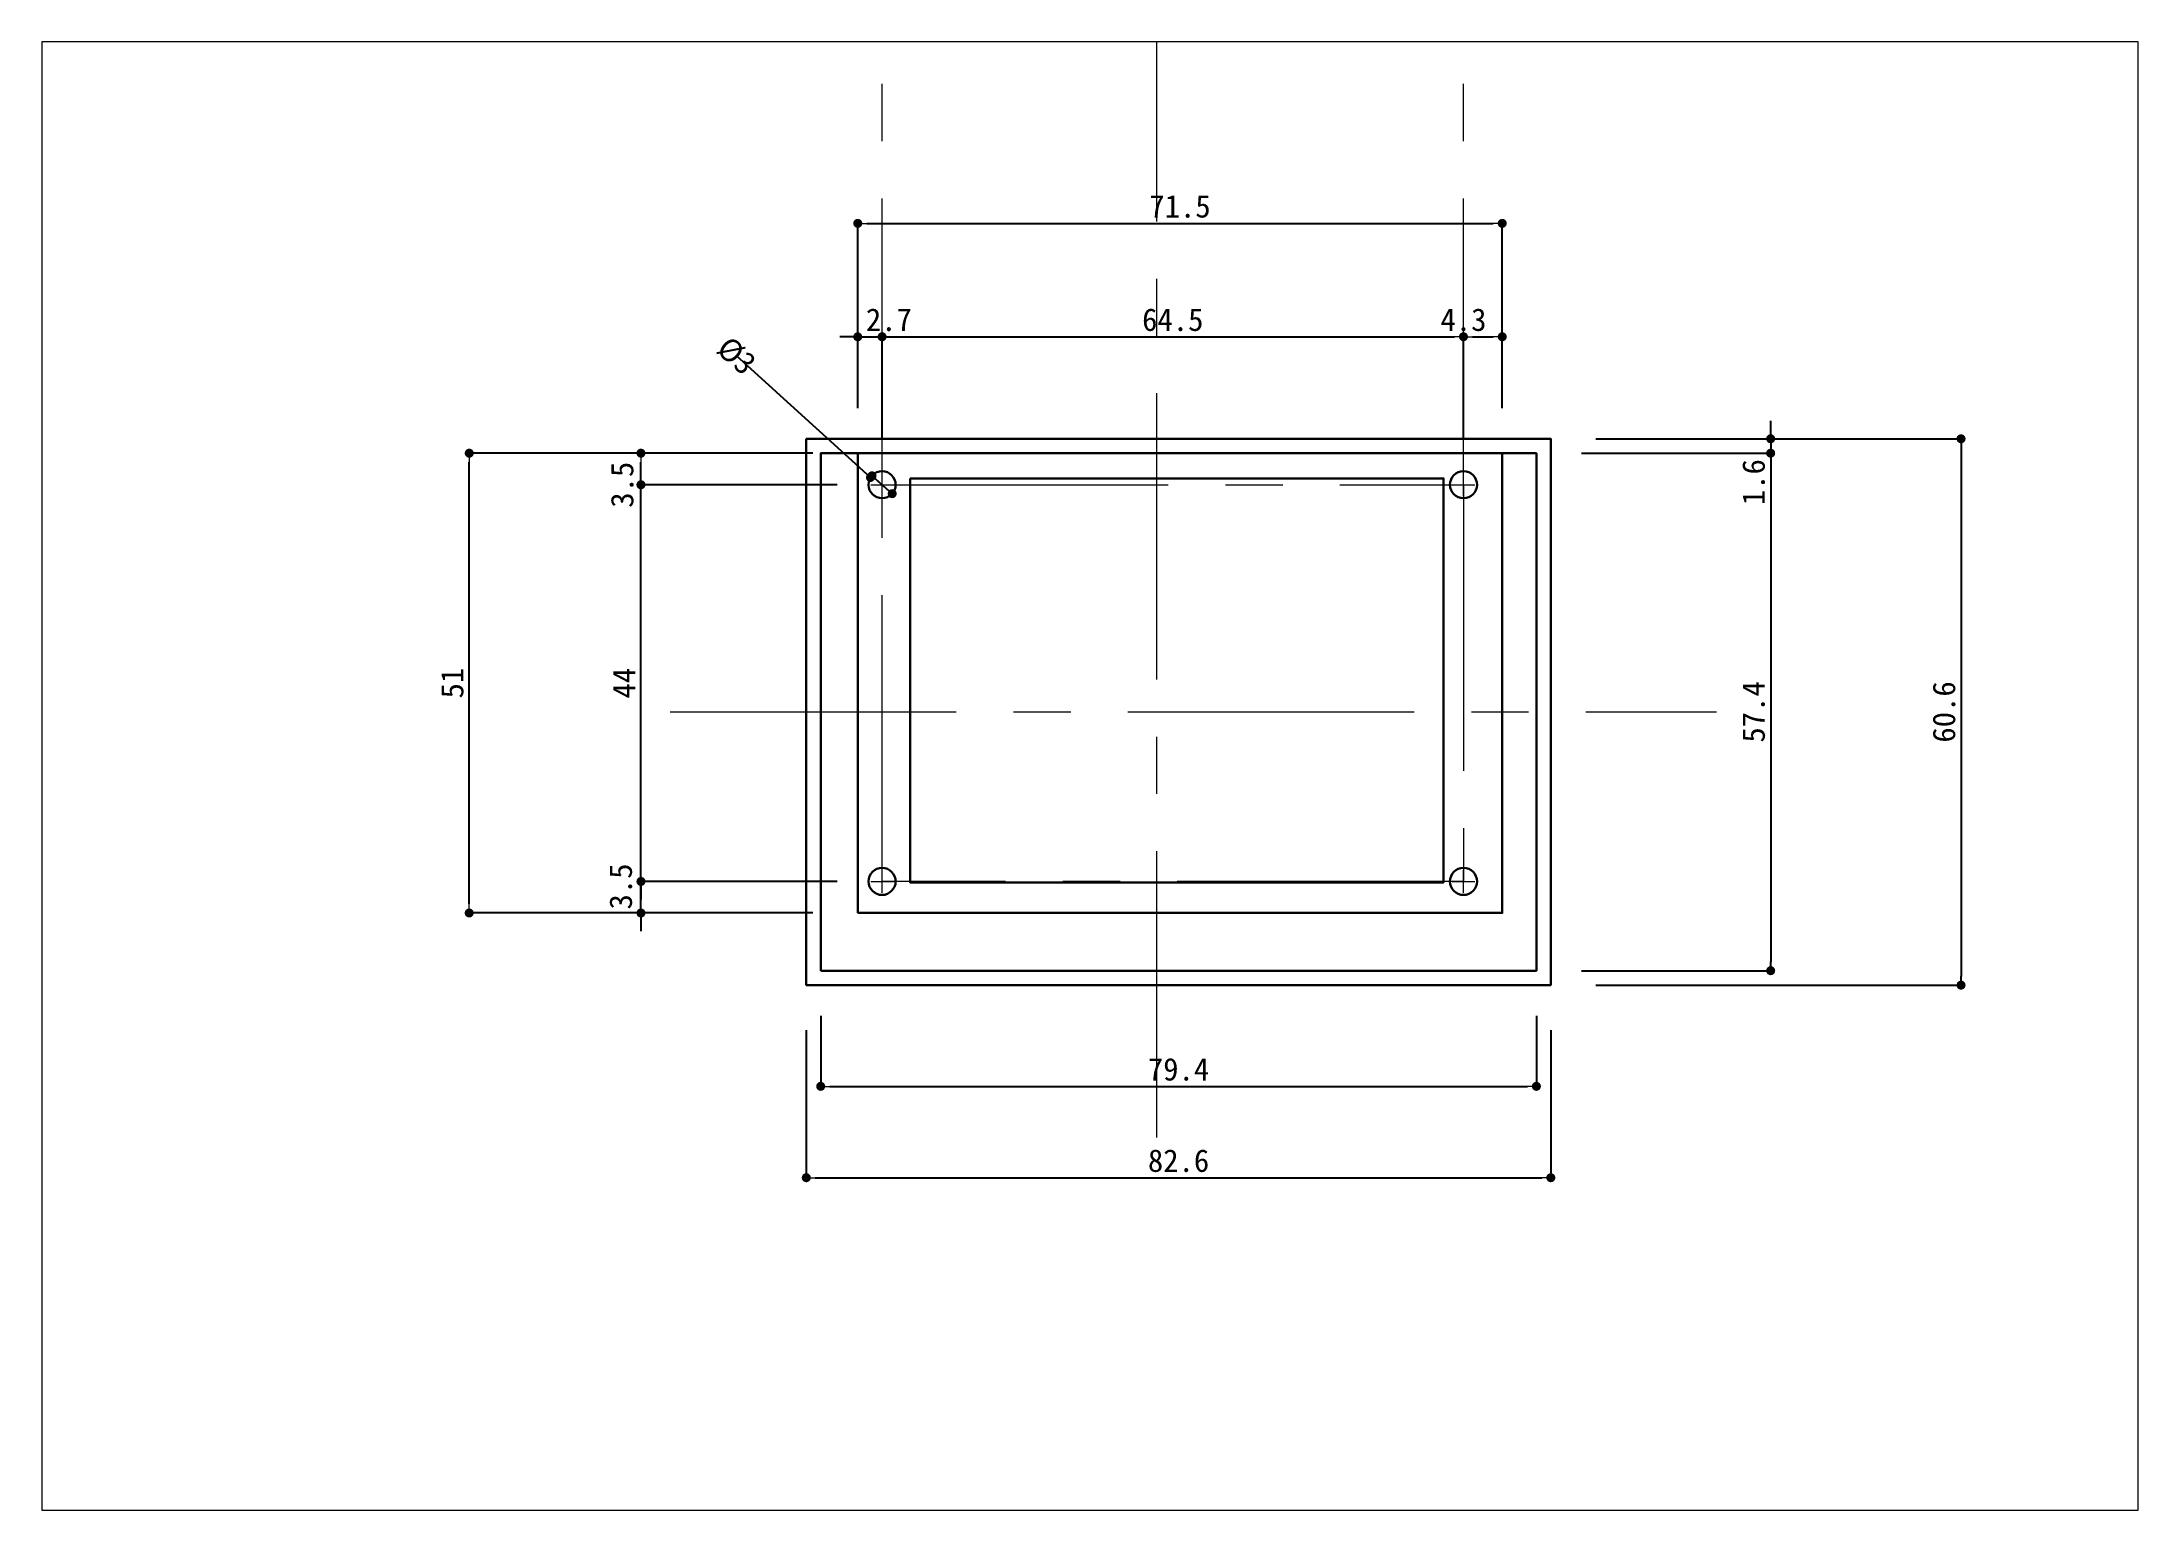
# Paper-space layout 'Sheet1' of a CAD drawing. Header units: millimetres. Extents: x 29 to 262, y 20 to 183.
# The model-space entities are those that its viewports show. They can reach past a viewport. Long polylines and large blocks are cut down to what shows.
import ezdxf

# ---------------------------------------------------------------- set-up
doc = ezdxf.new("R2010")
doc.units = ezdxf.units.MM
doc.linetypes.add('CENTER', pattern=[50.8, 31.75, -6.35, 6.35, -6.35])
for name, color, linetype, lineweight in [('一点鎖線', 3, 'CENTER', 5), ('太線', 7, 'Continuous', 30), ('寸法', 30, 'Continuous', 15)]:
    doc.layers.add(name, color=color, linetype=linetype, lineweight=lineweight)
doc.styles.get("Standard").update_dxf_attribs({"font": 'msgothic.ttc'})
doc.dimstyles.new('DIM1', dxfattribs={"dimtxt": 2.5, "dimasz": 1, "dimexe": 0, "dimexo": 5, "dimtad": 1, "dimdsep": 46, "dimtxsty": 'Standard', "dimblk": 'DOT', "dimcen": 2.5, "dimazin": 2, "dimtfac": 1, "dimtix": 1, "dimtmove": 2, "dimatfit": 3, "dimldrblk": 'DOT', "dimfxl": 1, "dimarcsym": 0})

# ---------------------------------------------------------------- blocks, each defined once
blk = doc.blocks.new('_DOT')
at = {"color": 0, "linetype": 'ByBlock', "lineweight": -2}
blk.add_line((-0.5, 0), (-1, 0), dxfattribs=at)
at = {"color": 0, "linetype": 'ByBlock', "const_width": 0.5}
blk.add_lwpolyline([(-0.25, 0, 1), (0.25, 0, 1)], format="xyb", close=True, dxfattribs=at)
blk = doc.blocks.new('*D4')
at = {"layer": 'Defpoints', "color": 0}
for p in [(75.95, 147.5), (102.7, 147.5), (102.7, 103.5)]:
    blk.add_point(p, dxfattribs=at)
at = {"layer": '寸法', "color": 0, "lineweight": -2}
for p, q in [((75.95, 148.5), (75.95, 149.5)), ((97.7, 147.5), (75.95, 147.5)), ((75.95, 103.5), (75.95, 147.5)), ((97.7, 103.5), (75.95, 103.5)), ((75.95, 102.5), (75.95, 101.5))]:
    blk.add_line(p, q, dxfattribs=at)
for p, rotation in [((75.95, 147.5), 270), ((75.95, 103.5), 90)]:
    blk.add_blockref('_DOT', p, dxfattribs=dict(at, rotation=rotation))
at = {"layer": '寸法', "color": 0, "insert": (74.07, 125.5), "char_height": 2.5, "attachment_point": 5, "rotation": 90}
blk.add_mtext('44', dxfattribs=at)
blk = doc.blocks.new('*D7')
at = {"layer": 'Defpoints', "color": 0}
for p in [(75.95, 103.5), (97.7, 103.5), (100, 100)]:
    blk.add_point(p, dxfattribs=at)
at = {"layer": '寸法', "color": 0, "lineweight": -2}
for p, q in [((75.95, 104.5), (75.95, 105.5)), ((92.7, 103.5), (75.95, 103.5)), ((75.95, 100), (75.95, 103.5)), ((95, 100), (75.95, 100)), ((75.95, 99), (75.95, 98))]:
    blk.add_line(p, q, dxfattribs=at)
for p, rotation in [((75.95, 103.5), 270), ((75.95, 100), 90)]:
    blk.add_blockref('_DOT', p, dxfattribs=dict(at, rotation=rotation))
at = {"layer": '寸法', "color": 0, "insert": (73.72, 102.94), "char_height": 2.5, "attachment_point": 5, "rotation": 90}
blk.add_mtext('3.5', dxfattribs=at)
blk = doc.blocks.new('*D11')
at = {"layer": 'Defpoints', "color": 0}
for p in [(101.58, 148.49), (103.82, 146.51)]:
    blk.add_point(p, dxfattribs=at)
at = {"layer": '寸法', "color": 0, "lineweight": -2}
for p, q in [((103.82, 146.51), (101.58, 148.49)), ((102.33, 147.83), (103.82, 146.51))]:
    blk.add_line(p, q, dxfattribs=at)
for p, rotation in [((101.58, 148.49), 138.51744268867), ((103.82, 146.51), 318.51744268867)]:
    blk.add_blockref('_DOT', p, dxfattribs=dict(at, rotation=rotation))
at = {"layer": '寸法', "color": 0, "insert": (86.53, 161.8), "char_height": 2.5, "attachment_point": 5, "rotation": 318.5174}
blk.add_mtext('%%c3', dxfattribs=at)
blk = doc.blocks.new('*D15')
at = {"layer": 'Defpoints', "color": 0}
for p in [(102.7, 163.91), (102.7, 158.21), (100, 156)]:
    blk.add_point(p, dxfattribs=at)
at = {"layer": '寸法', "color": 0, "lineweight": -2}
for p, q in [((99, 163.91), (98, 163.91)), ((100, 161), (100, 163.91)), ((100, 163.91), (102.7, 163.91)), ((102.7, 163.21), (102.7, 163.91)), ((103.7, 163.91), (104.7, 163.91))]:
    blk.add_line(p, q, dxfattribs=at)
blk.add_blockref('_DOT', (100, 163.91), dxfattribs=at)
at = {"layer": '寸法', "color": 0, "lineweight": -2, "rotation": 180}
blk.add_blockref('_DOT', (102.7, 163.91), dxfattribs=at)
at = {"layer": '寸法', "color": 0, "insert": (103.45, 165.79), "char_height": 2.5, "attachment_point": 5}
blk.add_mtext('2.7', dxfattribs=at)
blk = doc.blocks.new('*D27')
at = {"layer": 'Defpoints', "color": 0}
for p in [(176.89, 152.6), (176.89, 92), (222.4, 92)]:
    blk.add_point(p, dxfattribs=at)
at = {"layer": '寸法', "color": 0, "lineweight": -2}
for p, q in [((181.89, 152.6), (222.4, 152.6)), ((222.4, 151.6), (222.4, 93)), ((181.89, 92), (222.4, 92))]:
    blk.add_line(p, q, dxfattribs=at)
for p, rotation in [((222.4, 152.6), 90), ((222.4, 92), 270)]:
    blk.add_blockref('_DOT', p, dxfattribs=dict(at, rotation=rotation))
at = {"layer": '寸法', "color": 0, "insert": (220.52, 122.3), "char_height": 2.5, "attachment_point": 5, "rotation": 90}
blk.add_mtext('60.6', dxfattribs=at)
blk = doc.blocks.new('*D28')
at = {"layer": 'Defpoints', "color": 0}
for p in [(175.29, 151), (175.29, 93.6), (201.28, 93.6)]:
    blk.add_point(p, dxfattribs=at)
at = {"layer": '寸法', "color": 0, "lineweight": -2}
for p, q in [((180.29, 151), (201.28, 151)), ((201.28, 150), (201.28, 94.6)), ((180.29, 93.6), (201.28, 93.6))]:
    blk.add_line(p, q, dxfattribs=at)
for p, rotation in [((201.28, 151), 90), ((201.28, 93.6), 270)]:
    blk.add_blockref('_DOT', p, dxfattribs=dict(at, rotation=rotation))
at = {"layer": '寸法', "color": 0, "insert": (199.4, 122.3), "char_height": 2.5, "attachment_point": 5, "rotation": 90}
blk.add_mtext('57.4', dxfattribs=at)
blk = doc.blocks.new('*D29')
at = {"layer": 'Defpoints', "color": 0}
for p in [(181.89, 152.6), (175.29, 151), (201.28, 151)]:
    blk.add_point(p, dxfattribs=at)
at = {"layer": '寸法', "color": 0, "lineweight": -2}
for p, q in [((201.28, 153.6), (201.28, 154.6)), ((186.89, 152.6), (201.28, 152.6)), ((201.28, 152.6), (201.28, 151)), ((180.29, 151), (201.28, 151)), ((201.28, 150), (201.28, 149))]:
    blk.add_line(p, q, dxfattribs=at)
for p, rotation in [((201.28, 152.6), 270), ((201.28, 151), 90)]:
    blk.add_blockref('_DOT', p, dxfattribs=dict(at, rotation=rotation))
at = {"layer": '寸法', "color": 0, "insert": (199.4, 147.79), "char_height": 2.5, "attachment_point": 5, "rotation": 90}
blk.add_mtext('1.6', dxfattribs=at)

msp = doc.modelspace()

# ---------------------------------------------------------------- linework, layer by layer
at = {"layer": '一点鎖線'}
for p, q in [((102.7, 147.5), (102.7, 252.022)), ((133.181, 75.104), (133.181, 253.279)), ((167.2, 147.5), (167.2, 252.022)), ((101.45, 147.5), (103.95, 147.5)), ((102.7, 146.25), (102.7, 148.75)), ((165.95, 147.5), (168.45, 147.5)), ((167.2, 146.25), (167.2, 148.75)), ((79.179, 122.3), (195.265, 122.3)), ((102.7, 102.25), (102.7, 104.75)), ((167.2, 102.25), (167.2, 104.75)), ((101.45, 103.5), (103.95, 103.5)), ((165.95, 103.5), (168.45, 103.5))]:
    msp.add_line(p, q, dxfattribs=at)
msp.add_lwpolyline([(102.7, 103.5), (102.7, 147.5), (167.2, 147.5), (167.2, 103.5)], close=True, dxfattribs=at)
at = {"layer": '太線', "extrusion": (0, 0, -1)}
for points in [[(-94.29, 152.6), (-94.29, 92), (-176.89, 92), (-176.89, 152.6)], [(-105.8, 148.2), (-105.8, 103.4), (-165, 103.4), (-165, 148.2)]]:
    msp.add_lwpolyline(points, close=True, dxfattribs=at)
at = {"layer": '太線'}
for points in [[(95.89, 93.6), (95.89, 151), (175.29, 151), (175.29, 93.6)], [(100, 100), (100, 151), (171.5, 151), (171.5, 100)]]:
    msp.add_lwpolyline(points, close=True, dxfattribs=at)
for centre in [(102.7, 147.5), (167.2, 147.5), (102.7, 103.5), (167.2, 103.5)]:
    msp.add_circle(centre, 1.5, dxfattribs=at)

# ---------------------------------------------------------------- dimensions: what is measured, and where the dimension line sits
at = {"layer": '一点鎖線'}
for base, p1, p2 in [((175.29, 80.772), (95.89, 93.6), (175.29, 93.6)), ((176.89, 70.639), (94.29, 92), (176.89, 92))]:
    msp.add_linear_dim(base=base, p1=p1, p2=p2, dimstyle='DIM1', dxfattribs=at).render()
at = {"layer": '寸法'}
for base, p1, p2 in [((171.5, 176.492), (100, 151), (171.5, 151)), ((167.2, 163.914), (102.7, 147.5), (167.2, 147.5))]:
    msp.add_linear_dim(base=base, p1=p1, p2=p2, dimstyle='DIM1', dxfattribs=at).render()
dim = msp.add_linear_dim(base=(102.7, 163.914), p1=(100, 156), p2=(102.7, 158.207), dimstyle='DIM1', dxfattribs=at)
dim.commit()
dim.dimension.update_dxf_attribs({"geometry": '*D15', "text_midpoint": (103.454, 165.789), "dimtype": 160})
msp.add_linear_dim(base=(171.5, 163.914), p1=(167.2, 158.207), p2=(171.5, 158.207), location=(167.2, 165.789), dimstyle='DIM1', dxfattribs=at).render()
dim = msp.add_diameter_dim_2p(p1=(103.824, 146.506), p2=(101.576, 148.494), dimstyle='DIM1', dxfattribs=at)
dim.commit()
dim.dimension.update_dxf_attribs({"geometry": '*D11', "text_midpoint": (86.532, 161.796), "dimtype": 163})
for base, p1, p2, picture, middle in [((201.276, 151), (181.89, 152.6), (175.29, 151), '*D29', (199.401, 147.791)), ((75.948, 103.5), (100, 100), (97.7, 103.5), '*D7', (73.716, 102.94))]:
    dim = msp.add_linear_dim(base=base, p1=p1, p2=p2, angle=90, dimstyle='DIM1', dxfattribs=at)
    dim.commit()
    dim.dimension.update_dxf_attribs({"geometry": picture, "text_midpoint": middle, "dimtype": 160})
msp.add_linear_dim(base=(56.895, 151), p1=(100, 100), p2=(100, 151), angle=90, dimstyle='DIM1', dxfattribs=at).render()
msp.add_linear_dim(base=(75.948, 151), p1=(96.1, 147.5), p2=(95, 151), angle=90, location=(73.876, 147.5), dimstyle='DIM1', dxfattribs=at).render()
for base, p1, p2, picture, middle in [((201.276, 93.6), (175.29, 151), (175.29, 93.6), '*D28', (199.401, 122.3)), ((222.4, 92), (176.89, 152.6), (176.89, 92), '*D27', (220.525, 122.3)), ((75.948, 147.5), (102.7, 103.5), (102.7, 147.5), '*D4', (74.073, 125.5))]:
    dim = msp.add_linear_dim(base=base, p1=p1, p2=p2, angle=90, dimstyle='DIM1', dxfattribs=at)
    dim.commit()
    dim.dimension.update_dxf_attribs({"geometry": picture, "text_midpoint": middle})

# ---------------------------------------------------------------- leaders
msp.add_leader([(101.411, 148.306), (86.532, 161.796)], dimstyle='DIM1', dxfattribs=at)

psp = doc.layouts.new('Sheet1')

# ---------------------------------------------------------------- viewports
at = {"layer": '0'}
psp.add_viewport(center=(145.34, 101.78), size=(232.55, 162.8422), view_center_point=(125.761, 115.198), view_height=162.84222, dxfattribs=at)

doc.saveas('drawing.dxf')
